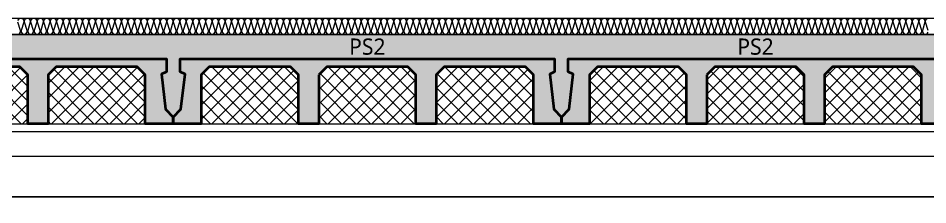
# Model space of a CAD drawing. Header units: millimetres. Extents: x 0 to 420000, y 0 to 297000.
# Drawn here: x 278656 to 284268, y 33150 to 34300 of the extents above; entities that cross this region are included whole.
import ezdxf
from ezdxf.enums import TextEntityAlignment as Align

# ---------------------------------------------------------------- set-up
doc = ezdxf.new("R2010")
doc.units = ezdxf.units.MM
doc.linetypes.add('0731_main_plan$0$form_$0$y-Landschaft$0$_$1$20120914_Verkehrsflächen_Grün$0$20120628_xref - Gammel$1$3_H-GL_F1_U3 - Default$0${ Offset Lines }', pattern=[0])
doc.linetypes.add('CEN', pattern=[62, 60, -1, 0, -1])
for name, color, linetype, lineweight in [('A-AXIS-LINE', 1, 'CEN', 15), ('A-CONC-LIN1', 2, 'Continuous', 40), ('A-CONC-LIN2', 7, 'Continuous', 25), ('A-ELEV-LIN2', 7, 'Continuous', 25), ('A-XXXX-INSL1', 15, 'Continuous', 18), ('A-XXXX-INSL2', 8, 'Continuous', 18)]:
    doc.layers.add(name, color=color, linetype=linetype, lineweight=lineweight)
doc.layers.add('A-CONC-SOLD', color=253, linetype='CEN')
doc.layers.add('A-XXXX-NPLT', color=144, linetype='Continuous', lineweight=15, plot=False)
doc.styles.add('맑은고딕', font='')
doc.styles.get('맑은고딕').set_extended_font_data('Malgun Gothic')

# ---------------------------------------------------------------- blocks, each defined once
blk = doc.blocks.new('axis(211208)')
at = {"layer": 'A-AXIS-LINE', "ltscale": 1000}
blk.add_line((4631788.1, -432118.7), (4955413.1, -432118.7), dxfattribs=at)
blk = doc.blocks.new('PS2')
at = {"layer": 'A-CONC-SOLD'}
h = blk.add_hatch(color=256, dxfattribs=at)
h.dxf.hatch_style = 1
h.paths.add_polyline_path([(1197.5, 0), (-1197.5, 0), (-1197.5, -510), (-1150.5, -460), (-1125, -245), (-1155, -230), (-1155, -150), (1155, -150), (1155, -230), (1125, -245), (1150.5, -460), (1197.5, -510)])
h = blk.add_hatch(color=256, dxfattribs=at)
h.dxf.hatch_style = 1
h.paths.add_polyline_path([(-1150.5, -460), (-1197.5, -510), (-1197.5, -550), (-1025, -550), (-1025, -510), (-1025, -250), (-975, -200), (-475, -200), (-425, -250), (-425, -510), (-425, -550), (-300, -550), (-300, -510), (-300, -250), (-250, -200), (250, -200), (300, -250), (300, -510), (300, -550), (425, -550), (425, -510), (425, -250), (475, -200), (975, -200), (1025, -250), (1025, -510), (1025, -550), (1197.5, -550), (1197.5, -510), (1150.5, -460), (1125, -245), (1155, -230), (1155, -150), (-1155, -150), (-1155, -230), (-1125, -245)])
at = {"layer": 'A-XXXX-INSL2'}
h = blk.add_hatch(dxfattribs=at)
h.set_pattern_fill('ANSI37', color=256, scale=20)
h.set_pattern_definition([(45, (-289951.5, -41968), (-44.90128, 44.90128), []), (135, (-289951.5, -41968), (-44.90128, -44.90128), [])])
h.paths.add_polyline_path([(-975, -200), (-1025, -250), (-1025, -510), (-1025, -550), (-425, -550), (-425, -510), (-425, -250), (-475, -200)])
h.paths.add_polyline_path([(-250, -200), (-300, -250), (-300, -510), (-300, -550), (300, -550), (300, -510), (300, -250), (250, -200)])
h.paths.add_polyline_path([(425, -510), (425, -550), (1025, -550), (1025, -510), (1025, -250), (975, -200), (475, -200), (425, -250)])
at = {"layer": 'A-CONC-LIN1', "color": 2, "linetype": '0731_main_plan$0$form_$0$y-Landschaft$0$_$1$20120914_Verkehrsflächen_Grün$0$20120628_xref - Gammel$1$3_H-GL_F1_U3 - Default$0${ Offset Lines }'}
blk.add_lwpolyline([(-300, -250), (-300, -510), (-300, -510), (-300, -550), (-425, -550), (-425, -510), (-425, -510), (-425, -250), (-475, -200), (-975, -200), (-1025, -250), (-1025, -510), (-1025, -510), (-1025, -550), (-1197.5, -550), (-1197.5, -510), (-1150.5, -460), (-1125, -245), (-1155, -230), (-1155, -150), (1155, -150), (1155, -230), (1125, -245), (1150.5, -460), (1197.5, -510), (1197.5, -550), (1025, -550), (1025, -510), (1025, -510), (1025, -250), (975, -200), (475, -200), (425, -250), (425, -510), (425, -510), (425, -550), (300, -550), (300, -510), (300, -510), (300, -250), (250, -200), (-250, -200)], close=True, dxfattribs=at)
at = {"layer": 'A-CONC-LIN2'}
blk.add_line((-1197.5, 0), (1197.5, 0), dxfattribs=at)
at = {"layer": 'A-XXXX-NPLT'}
for p, q in [((-1025, -550), (-425, -550)), ((-300, -550), (300, -550)), ((425, -550), (1025, -550))]:
    blk.add_line(p, q, dxfattribs=at)
at = {"layer": 'A-XXXX-NPLT', "style": '맑은고딕'}
blk.add_text('PS2', height=100, dxfattribs=at).set_placement((0, -75), align=Align.MIDDLE)
blk = doc.blocks.new('지하2층')
at = {"layer": 'A-ELEV-LIN2'}
blk.add_line((4822823.8, -392368.7), (4877723.8, -392368.7), dxfattribs=at)
at = {"layer": 'A-XXXX-INSL1'}
blk.add_lwpolyline([(4874723.8, -391968.7), (4834673.8, -391968.7), (4834673.8, -392418.7), (4833973.8, -392418.7), (4833973.8, -391968.7), (4825673.8, -391968.7)], dxfattribs=at)
at = {"layer": 'A-XXXX-INSL2'}
blk.add_line((4802023.8, -391268.7), (4878923.8, -391268.7), dxfattribs=at)
for points in [[(4848963.8, -391368.7), (4848974.8, -391364.7), (4848981.8, -391354.7), (4848981.8, -391343.7), (4848965.8, -391293.7)], [(4848965.8, -391282.7), (4848972.8, -391272.7), (4848983.8, -391268.7), (4848994.8, -391272.7), (4849001.8, -391282.7), (4849001.8, -391293.7), (4848985.8, -391343.7), (4848985.8, -391354.7), (4848992.8, -391364.7), (4849003.8, -391368.7), (4849014.8, -391364.7), (4849021.8, -391354.7), (4849021.8, -391343.7), (4849005.8, -391293.7), (4849005.8, -391282.7), (4849012.8, -391272.7), (4849023.8, -391268.7), (4849034.8, -391272.7), (4849041.8, -391282.7), (4849041.8, -391293.7), (4849025.8, -391343.7), (4849025.8, -391354.7), (4849032.8, -391364.7), (4849043.8, -391368.7), (4849054.8, -391364.7), (4849061.8, -391354.7), (4849061.8, -391343.7), (4849045.8, -391293.7), (4849045.8, -391282.7), (4849052.8, -391272.7), (4849063.8, -391268.7), (4849074.8, -391272.7), (4849081.8, -391282.7), (4849081.8, -391293.7), (4849065.8, -391343.7), (4849065.8, -391354.7), (4849072.8, -391364.7), (4849083.8, -391368.7), (4849094.8, -391364.7), (4849101.8, -391354.7), (4849101.8, -391343.7), (4849085.8, -391293.7), (4849085.8, -391282.7), (4849092.8, -391272.7), (4849103.8, -391268.7), (4849114.8, -391272.7), (4849121.8, -391282.7), (4849121.8, -391293.7), (4849105.8, -391343.7), (4849105.8, -391354.7), (4849112.8, -391364.7), (4849123.8, -391368.7), (4849134.8, -391364.7), (4849141.8, -391354.7), (4849141.8, -391343.7), (4849125.8, -391293.7), (4849125.8, -391282.7), (4849132.8, -391272.7), (4849143.8, -391268.7), (4849154.8, -391272.7), (4849161.8, -391282.7), (4849161.8, -391293.7), (4849145.8, -391343.7), (4849145.8, -391354.7), (4849152.8, -391364.7), (4849163.8, -391368.7), (4849174.8, -391364.7), (4849181.8, -391354.7), (4849181.8, -391343.7), (4849165.8, -391293.7), (4849165.8, -391282.7), (4849172.8, -391272.7), (4849183.8, -391268.7), (4849194.8, -391272.7), (4849201.8, -391282.7), (4849201.8, -391293.7), (4849185.8, -391343.7), (4849185.8, -391354.7), (4849192.8, -391364.7), (4849203.8, -391368.7), (4849214.8, -391364.7), (4849221.8, -391354.7), (4849221.8, -391343.7), (4849205.8, -391293.7), (4849205.8, -391282.7), (4849212.8, -391272.7), (4849223.8, -391268.7), (4849234.8, -391272.7), (4849241.8, -391282.7), (4849241.8, -391293.7), (4849225.8, -391343.7), (4849225.8, -391354.7), (4849232.8, -391364.7), (4849243.8, -391368.7), (4849254.8, -391364.7), (4849261.8, -391354.7), (4849261.8, -391343.7), (4849245.8, -391293.7), (4849245.8, -391282.7), (4849252.8, -391272.7), (4849263.8, -391268.7), (4849274.8, -391272.7), (4849281.8, -391282.7), (4849281.8, -391293.7), (4849265.8, -391343.7), (4849265.8, -391354.7), (4849272.8, -391364.7), (4849283.8, -391368.7), (4849294.8, -391364.7), (4849301.8, -391354.7), (4849301.8, -391343.7), (4849285.8, -391293.7), (4849285.8, -391282.7), (4849292.8, -391272.7), (4849303.8, -391268.7), (4849314.8, -391272.7), (4849321.8, -391282.7), (4849321.8, -391293.7), (4849305.8, -391343.7), (4849305.8, -391354.7), (4849312.8, -391364.7), (4849323.8, -391368.7), (4849334.8, -391364.7), (4849341.8, -391354.7), (4849341.8, -391343.7), (4849325.8, -391293.7), (4849325.8, -391282.7), (4849332.8, -391272.7), (4849343.8, -391268.7), (4849354.8, -391272.7), (4849361.8, -391282.7), (4849361.8, -391293.7), (4849345.8, -391343.7), (4849345.8, -391354.7), (4849352.8, -391364.7), (4849363.8, -391368.7), (4849374.8, -391364.7), (4849381.8, -391354.7), (4849381.8, -391343.7), (4849365.8, -391293.7), (4849365.8, -391282.7), (4849372.8, -391272.7), (4849383.8, -391268.7), (4849394.8, -391272.7), (4849401.8, -391282.7), (4849401.8, -391293.7), (4849385.8, -391343.7), (4849385.8, -391354.7), (4849392.8, -391364.7), (4849403.8, -391368.7), (4849414.8, -391364.7), (4849421.8, -391354.7), (4849421.8, -391343.7), (4849405.8, -391293.7), (4849405.8, -391282.7), (4849412.8, -391272.7), (4849423.8, -391268.7), (4849434.8, -391272.7), (4849441.8, -391282.7), (4849441.8, -391293.7), (4849425.8, -391343.7), (4849425.8, -391354.7), (4849432.8, -391364.7), (4849443.8, -391368.7), (4849454.8, -391364.7), (4849461.8, -391354.7), (4849461.8, -391343.7), (4849445.8, -391293.7), (4849445.8, -391282.7), (4849452.8, -391272.7), (4849463.8, -391268.7), (4849474.8, -391272.7), (4849481.8, -391282.7), (4849481.8, -391293.7), (4849465.8, -391343.7), (4849465.8, -391354.7), (4849472.8, -391364.7), (4849483.8, -391368.7), (4849494.8, -391364.7), (4849501.8, -391354.7), (4849501.8, -391343.7), (4849485.8, -391293.7), (4849485.8, -391282.7), (4849492.8, -391272.7), (4849503.8, -391268.7), (4849514.8, -391272.7), (4849521.8, -391282.7), (4849521.8, -391293.7), (4849505.8, -391343.7), (4849505.8, -391354.7), (4849512.8, -391364.7), (4849523.8, -391368.7), (4849534.8, -391364.7), (4849541.8, -391354.7), (4849541.8, -391343.7), (4849525.8, -391293.7), (4849525.8, -391282.7), (4849532.8, -391272.7), (4849543.8, -391268.7), (4849554.8, -391272.7), (4849561.8, -391282.7), (4849561.8, -391293.7), (4849545.8, -391343.7), (4849545.8, -391354.7), (4849552.8, -391364.7), (4849563.8, -391368.7), (4849574.8, -391364.7), (4849581.8, -391354.7), (4849581.8, -391343.7), (4849565.8, -391293.7), (4849565.8, -391282.7), (4849572.8, -391272.7), (4849583.8, -391268.7), (4849594.8, -391272.7), (4849601.8, -391282.7), (4849601.8, -391293.7), (4849585.8, -391343.7), (4849585.8, -391354.7), (4849592.8, -391364.7), (4849603.8, -391368.7), (4849614.8, -391364.7), (4849621.8, -391354.7), (4849621.8, -391343.7), (4849605.8, -391293.7), (4849605.8, -391282.7), (4849612.8, -391272.7), (4849623.8, -391268.7), (4849634.8, -391272.7), (4849641.8, -391282.7), (4849641.8, -391293.7), (4849625.8, -391343.7), (4849625.8, -391354.7), (4849632.8, -391364.7), (4849643.8, -391368.7), (4849654.8, -391364.7), (4849661.8, -391354.7), (4849661.8, -391343.7), (4849645.8, -391293.7), (4849645.8, -391282.7), (4849652.8, -391272.7), (4849663.8, -391268.7), (4849674.8, -391272.7), (4849681.8, -391282.7), (4849681.8, -391293.7), (4849665.8, -391343.7), (4849665.8, -391354.7), (4849672.8, -391364.7), (4849683.8, -391368.7), (4849694.8, -391364.7), (4849701.8, -391354.7), (4849701.8, -391343.7), (4849685.8, -391293.7), (4849685.8, -391282.7), (4849692.8, -391272.7), (4849703.8, -391268.7), (4849714.8, -391272.7), (4849721.8, -391282.7), (4849721.8, -391293.7), (4849705.8, -391343.7), (4849705.8, -391354.7), (4849712.8, -391364.7), (4849723.8, -391368.7), (4849734.8, -391364.7), (4849741.8, -391354.7), (4849741.8, -391343.7), (4849725.8, -391293.7), (4849725.8, -391282.7), (4849732.8, -391272.7), (4849743.8, -391268.7), (4849754.8, -391272.7), (4849761.8, -391282.7), (4849761.8, -391293.7), (4849745.8, -391343.7), (4849745.8, -391354.7), (4849752.8, -391364.7), (4849763.8, -391368.7), (4849774.8, -391364.7), (4849781.8, -391354.7), (4849781.8, -391343.7), (4849765.8, -391293.7), (4849765.8, -391282.7), (4849772.8, -391272.7), (4849783.8, -391268.7), (4849794.8, -391272.7), (4849801.8, -391282.7), (4849801.8, -391293.7), (4849785.8, -391343.7), (4849785.8, -391354.7), (4849792.8, -391364.7), (4849803.8, -391368.7), (4849814.8, -391364.7), (4849821.8, -391354.7), (4849821.8, -391343.7), (4849805.8, -391293.7), (4849805.8, -391282.7), (4849812.8, -391272.7), (4849823.8, -391268.7), (4849834.8, -391272.7), (4849841.8, -391282.7), (4849841.8, -391293.7), (4849825.8, -391343.7), (4849825.8, -391354.7), (4849832.8, -391364.7), (4849843.8, -391368.7), (4849854.8, -391364.7), (4849861.8, -391354.7), (4849861.8, -391343.7), (4849845.8, -391293.7), (4849845.8, -391282.7), (4849852.8, -391272.7), (4849863.8, -391268.7), (4849874.8, -391272.7), (4849881.8, -391282.7), (4849881.8, -391293.7), (4849865.8, -391343.7), (4849865.8, -391354.7), (4849872.8, -391364.7), (4849883.8, -391368.7), (4849894.8, -391364.7), (4849901.8, -391354.7), (4849901.8, -391343.7), (4849885.8, -391293.7), (4849885.8, -391282.7), (4849892.8, -391272.7), (4849903.8, -391268.7), (4849914.8, -391272.7), (4849921.8, -391282.7), (4849921.8, -391293.7), (4849905.8, -391343.7), (4849905.8, -391354.7), (4849912.8, -391364.7), (4849923.8, -391368.7), (4849934.8, -391364.7), (4849941.8, -391354.7), (4849941.8, -391343.7), (4849925.8, -391293.7), (4849925.8, -391282.7), (4849932.8, -391272.7), (4849943.8, -391268.7), (4849954.8, -391272.7), (4849961.8, -391282.7), (4849961.8, -391293.7), (4849945.8, -391343.7), (4849945.8, -391354.7), (4849952.8, -391364.7), (4849963.8, -391368.7), (4849974.8, -391364.7), (4849981.8, -391354.7), (4849981.8, -391343.7), (4849965.8, -391293.7), (4849965.8, -391282.7), (4849972.8, -391272.7), (4849983.8, -391268.7), (4849994.8, -391272.7), (4850001.8, -391282.7), (4850001.8, -391293.7), (4849985.8, -391343.7), (4849985.8, -391354.7), (4849992.8, -391364.7), (4850003.8, -391368.7), (4850014.8, -391364.7), (4850021.8, -391354.7), (4850021.8, -391343.7), (4850005.8, -391293.7), (4850005.8, -391282.7), (4850012.8, -391272.7), (4850023.8, -391268.7), (4850034.8, -391272.7), (4850041.8, -391282.7), (4850041.8, -391293.7), (4850025.8, -391343.7), (4850025.8, -391354.7), (4850032.8, -391364.7), (4850043.8, -391368.7), (4850054.8, -391364.7), (4850061.8, -391354.7), (4850061.8, -391343.7), (4850045.8, -391293.7), (4850045.8, -391282.7), (4850052.8, -391272.7), (4850063.8, -391268.7), (4850074.8, -391272.7), (4850081.8, -391282.7), (4850081.8, -391293.7), (4850065.8, -391343.7), (4850065.8, -391354.7), (4850072.8, -391364.7), (4850083.8, -391368.7), (4850094.8, -391364.7), (4850101.8, -391354.7), (4850101.8, -391343.7), (4850085.8, -391293.7), (4850085.8, -391282.7), (4850092.8, -391272.7), (4850103.8, -391268.7), (4850114.8, -391272.7), (4850121.8, -391282.7), (4850121.8, -391293.7), (4850105.8, -391343.7), (4850105.8, -391354.7), (4850112.8, -391364.7), (4850123.8, -391368.7), (4850134.8, -391364.7), (4850141.8, -391354.7), (4850141.8, -391343.7), (4850125.8, -391293.7), (4850125.8, -391282.7), (4850132.8, -391272.7), (4850143.8, -391268.7), (4850154.8, -391272.7), (4850161.8, -391282.7), (4850161.8, -391293.7), (4850145.8, -391343.7), (4850145.8, -391354.7), (4850152.8, -391364.7), (4850163.8, -391368.7), (4850174.8, -391364.7), (4850181.8, -391354.7), (4850181.8, -391343.7), (4850165.8, -391293.7), (4850165.8, -391282.7), (4850172.8, -391272.7), (4850183.8, -391268.7), (4850194.8, -391272.7), (4850201.8, -391282.7), (4850201.8, -391293.7), (4850185.8, -391343.7), (4850185.8, -391354.7), (4850192.8, -391364.7), (4850203.8, -391368.7), (4850214.8, -391364.7), (4850221.8, -391354.7), (4850221.8, -391343.7), (4850205.8, -391293.7), (4850205.8, -391282.7), (4850212.8, -391272.7), (4850223.8, -391268.7), (4850234.8, -391272.7), (4850241.8, -391282.7), (4850241.8, -391293.7), (4850225.8, -391343.7), (4850225.8, -391354.7), (4850232.8, -391364.7), (4850243.8, -391368.7), (4850254.8, -391364.7), (4850261.8, -391354.7), (4850261.8, -391343.7), (4850245.8, -391293.7), (4850245.8, -391282.7), (4850252.8, -391272.7), (4850263.8, -391268.7), (4850274.8, -391272.7), (4850281.8, -391282.7), (4850281.8, -391293.7), (4850265.8, -391343.7), (4850265.8, -391354.7), (4850272.8, -391364.7), (4850283.8, -391368.7), (4850294.8, -391364.7), (4850301.8, -391354.7), (4850301.8, -391343.7), (4850285.8, -391293.7), (4850285.8, -391282.7), (4850292.8, -391272.7), (4850303.8, -391268.7), (4850314.8, -391272.7), (4850321.8, -391282.7), (4850321.8, -391293.7), (4850305.8, -391343.7), (4850305.8, -391354.7), (4850312.8, -391364.7), (4850323.8, -391368.7), (4850334.8, -391364.7), (4850341.8, -391354.7), (4850341.8, -391343.7), (4850325.8, -391293.7), (4850325.8, -391282.7), (4850332.8, -391272.7), (4850343.8, -391268.7), (4850354.8, -391272.7), (4850361.8, -391282.7), (4850361.8, -391293.7), (4850345.8, -391343.7), (4850345.8, -391354.7), (4850352.8, -391364.7), (4850363.8, -391368.7), (4850374.8, -391364.7), (4850381.8, -391354.7), (4850381.8, -391343.7), (4850365.8, -391293.7), (4850365.8, -391282.7), (4850372.8, -391272.7), (4850383.8, -391268.7), (4850394.8, -391272.7), (4850401.8, -391282.7), (4850401.8, -391293.7), (4850385.8, -391343.7), (4850385.8, -391354.7), (4850392.8, -391364.7), (4850403.8, -391368.7), (4850414.8, -391364.7), (4850421.8, -391354.7), (4850421.8, -391343.7), (4850405.8, -391293.7), (4850405.8, -391282.7), (4850412.8, -391272.7), (4850423.8, -391268.7), (4850434.8, -391272.7), (4850441.8, -391282.7), (4850441.8, -391293.7), (4850425.8, -391343.7), (4850425.8, -391354.7), (4850432.8, -391364.7), (4850443.8, -391368.7), (4850454.8, -391364.7), (4850461.8, -391354.7), (4850461.8, -391343.7), (4850445.8, -391293.7), (4850445.8, -391282.7), (4850452.8, -391272.7), (4850463.8, -391268.7), (4850474.8, -391272.7), (4850481.8, -391282.7), (4850481.8, -391293.7), (4850465.8, -391343.7), (4850465.8, -391354.7), (4850472.8, -391364.7), (4850483.8, -391368.7), (4850494.8, -391364.7), (4850501.8, -391354.7), (4850501.8, -391343.7), (4850485.8, -391293.7), (4850485.8, -391282.7), (4850492.8, -391272.7), (4850503.8, -391268.7), (4850514.8, -391272.7), (4850521.8, -391282.7), (4850521.8, -391293.7), (4850505.8, -391343.7), (4850505.8, -391354.7), (4850512.8, -391364.7), (4850523.8, -391368.7), (4850534.8, -391364.7), (4850541.8, -391354.7), (4850541.8, -391343.7), (4850525.8, -391293.7), (4850525.8, -391282.7), (4850532.8, -391272.7), (4850543.8, -391268.7), (4850554.8, -391272.7), (4850561.8, -391282.7), (4850561.8, -391293.7), (4850545.8, -391343.7), (4850545.8, -391354.7), (4850552.8, -391364.7), (4850563.8, -391368.7), (4850574.8, -391364.7), (4850581.8, -391354.7), (4850581.8, -391343.7), (4850565.8, -391293.7), (4850565.8, -391282.7), (4850572.8, -391272.7), (4850583.8, -391268.7), (4850594.8, -391272.7), (4850601.8, -391282.7), (4850601.8, -391293.7), (4850585.8, -391343.7), (4850585.8, -391354.7), (4850592.8, -391364.7), (4850603.8, -391368.7), (4850614.8, -391364.7), (4850621.8, -391354.7), (4850621.8, -391343.7), (4850605.8, -391293.7), (4850605.8, -391282.7), (4850612.8, -391272.7), (4850623.8, -391268.7), (4850634.8, -391272.7), (4850641.8, -391282.7), (4850641.8, -391293.7), (4850625.8, -391343.7), (4850625.8, -391354.7), (4850632.8, -391364.7), (4850643.8, -391368.7), (4850654.8, -391364.7), (4850661.8, -391354.7), (4850661.8, -391343.7), (4850645.8, -391293.7), (4850645.8, -391282.7), (4850652.8, -391272.7), (4850663.8, -391268.7), (4850674.8, -391272.7), (4850681.8, -391282.7), (4850681.8, -391293.7), (4850665.8, -391343.7), (4850665.8, -391354.7), (4850672.8, -391364.7), (4850683.8, -391368.7), (4850694.8, -391364.7), (4850701.8, -391354.7), (4850701.8, -391343.7), (4850685.8, -391293.7), (4850685.8, -391282.7), (4850692.8, -391272.7), (4850703.8, -391268.7), (4850714.8, -391272.7), (4850721.8, -391282.7), (4850721.8, -391293.7), (4850705.8, -391343.7), (4850705.8, -391354.7), (4850712.8, -391364.7), (4850723.8, -391368.7), (4850734.8, -391364.7), (4850741.8, -391354.7), (4850741.8, -391343.7), (4850725.8, -391293.7), (4850725.8, -391282.7), (4850732.8, -391272.7), (4850743.8, -391268.7), (4850754.8, -391272.7), (4850761.8, -391282.7), (4850761.8, -391293.7), (4850745.8, -391343.7), (4850745.8, -391354.7), (4850752.8, -391364.7), (4850763.8, -391368.7), (4850774.8, -391364.7), (4850781.8, -391354.7), (4850781.8, -391343.7), (4850765.8, -391293.7), (4850765.8, -391282.7), (4850772.8, -391272.7), (4850783.8, -391268.7), (4850794.8, -391272.7), (4850801.8, -391282.7), (4850801.8, -391293.7), (4850785.8, -391343.7), (4850785.8, -391354.7), (4850792.8, -391364.7), (4850803.8, -391368.7), (4850814.8, -391364.7), (4850821.8, -391354.7), (4850821.8, -391343.7), (4850805.8, -391293.7), (4850805.8, -391282.7), (4850812.8, -391272.7), (4850823.8, -391268.7), (4850834.8, -391272.7), (4850841.8, -391282.7), (4850841.8, -391293.7), (4850825.8, -391343.7), (4850825.8, -391354.7), (4850832.8, -391364.7), (4850843.8, -391368.7), (4850854.8, -391364.7), (4850861.8, -391354.7), (4850861.8, -391343.7), (4850845.8, -391293.7), (4850845.8, -391282.7), (4850852.8, -391272.7), (4850863.8, -391268.7), (4850874.8, -391272.7), (4850881.8, -391282.7), (4850881.8, -391293.7), (4850865.8, -391343.7), (4850865.8, -391354.7), (4850872.8, -391364.7), (4850883.8, -391368.7), (4850894.8, -391364.7), (4850901.8, -391354.7), (4850901.8, -391343.7), (4850885.8, -391293.7), (4850885.8, -391282.7), (4850892.8, -391272.7), (4850903.8, -391268.7), (4850914.8, -391272.7), (4850921.8, -391282.7), (4850921.8, -391293.7), (4850905.8, -391343.7), (4850905.8, -391354.7), (4850912.8, -391364.7), (4850923.8, -391368.7), (4850934.8, -391364.7), (4850941.8, -391354.7), (4850941.8, -391343.7), (4850925.8, -391293.7), (4850925.8, -391282.7), (4850932.8, -391272.7), (4850943.8, -391268.7), (4850954.8, -391272.7), (4850961.8, -391282.7), (4850961.8, -391293.7), (4850945.8, -391343.7), (4850945.8, -391354.7), (4850952.8, -391364.7), (4850963.8, -391368.7), (4850974.8, -391364.7), (4850981.8, -391354.7), (4850981.8, -391343.7), (4850965.8, -391293.7), (4850965.8, -391282.7), (4850972.8, -391272.7), (4850983.8, -391268.7), (4850994.8, -391272.7), (4851001.8, -391282.7), (4851001.8, -391293.7), (4850985.8, -391343.7), (4850985.8, -391354.7), (4850992.8, -391364.7), (4851003.8, -391368.7), (4851014.8, -391364.7), (4851021.8, -391354.7), (4851021.8, -391343.7), (4851005.8, -391293.7), (4851005.8, -391282.7), (4851012.8, -391272.7), (4851023.8, -391268.7), (4851034.8, -391272.7), (4851041.8, -391282.7), (4851041.8, -391293.7), (4851025.8, -391343.7), (4851025.8, -391354.7), (4851032.8, -391364.7), (4851043.8, -391368.7), (4851054.8, -391364.7), (4851061.8, -391354.7), (4851061.8, -391343.7), (4851045.8, -391293.7), (4851045.8, -391282.7), (4851052.8, -391272.7), (4851063.8, -391268.7), (4851074.8, -391272.7), (4851081.8, -391282.7), (4851081.8, -391293.7), (4851065.8, -391343.7), (4851065.8, -391354.7), (4851072.8, -391364.7), (4851083.8, -391368.7), (4851094.8, -391364.7), (4851101.8, -391354.7), (4851101.8, -391343.7), (4851085.8, -391293.7), (4851085.8, -391282.7), (4851092.8, -391272.7), (4851103.8, -391268.7), (4851114.8, -391272.7), (4851121.8, -391282.7), (4851121.8, -391293.7), (4851105.8, -391343.7), (4851105.8, -391354.7), (4851112.8, -391364.7), (4851123.8, -391368.7), (4851134.8, -391364.7), (4851141.8, -391354.7), (4851141.8, -391343.7), (4851125.8, -391293.7), (4851125.8, -391282.7), (4851132.8, -391272.7), (4851143.8, -391268.7), (4851154.8, -391272.7), (4851161.8, -391282.7), (4851161.8, -391293.7), (4851145.8, -391343.7), (4851145.8, -391354.7), (4851152.8, -391364.7), (4851163.8, -391368.7), (4851174.8, -391364.7), (4851181.8, -391354.7), (4851181.8, -391343.7), (4851165.8, -391293.7), (4851165.8, -391282.7), (4851172.8, -391272.7), (4851183.8, -391268.7), (4851194.8, -391272.7), (4851201.8, -391282.7), (4851201.8, -391293.7), (4851185.8, -391343.7), (4851185.8, -391354.7), (4851192.8, -391364.7), (4851203.8, -391368.7), (4851214.8, -391364.7), (4851221.8, -391354.7), (4851221.8, -391343.7), (4851205.8, -391293.7), (4851205.8, -391282.7), (4851212.8, -391272.7), (4851223.8, -391268.7), (4851234.8, -391272.7), (4851241.8, -391282.7), (4851241.8, -391293.7), (4851225.8, -391343.7), (4851225.8, -391354.7), (4851232.8, -391364.7), (4851243.8, -391368.7), (4851254.8, -391364.7), (4851261.8, -391354.7), (4851261.8, -391343.7), (4851245.8, -391293.7), (4851245.8, -391282.7), (4851252.8, -391272.7), (4851263.8, -391268.7), (4851274.8, -391272.7), (4851281.8, -391282.7), (4851281.8, -391293.7), (4851265.8, -391343.7), (4851265.8, -391354.7), (4851272.8, -391364.7), (4851283.8, -391368.7), (4851294.8, -391364.7), (4851301.8, -391354.7), (4851301.8, -391343.7), (4851285.8, -391293.7), (4851285.8, -391282.7), (4851292.8, -391272.7), (4851303.8, -391268.7), (4851314.8, -391272.7), (4851321.8, -391282.7), (4851321.8, -391293.7), (4851305.8, -391343.7), (4851305.8, -391354.7), (4851312.8, -391364.7), (4851323.8, -391368.7), (4851334.8, -391364.7), (4851341.8, -391354.7), (4851341.8, -391343.7), (4851325.8, -391293.7), (4851325.8, -391282.7), (4851332.8, -391272.7), (4851343.8, -391268.7), (4851354.8, -391272.7), (4851361.8, -391282.7), (4851361.8, -391293.7), (4851345.8, -391343.7), (4851345.8, -391354.7), (4851352.8, -391364.7), (4851363.8, -391368.7), (4851374.8, -391364.7), (4851381.8, -391354.7), (4851381.8, -391343.7), (4851365.8, -391293.7), (4851365.8, -391282.7), (4851372.8, -391272.7), (4851383.8, -391268.7), (4851394.8, -391272.7), (4851401.8, -391282.7), (4851401.8, -391293.7), (4851385.8, -391343.7), (4851385.8, -391354.7), (4851392.8, -391364.7), (4851403.8, -391368.7), (4851414.8, -391364.7), (4851421.8, -391354.7), (4851421.8, -391343.7), (4851405.8, -391293.7), (4851405.8, -391282.7), (4851412.8, -391272.7), (4851423.8, -391268.7), (4851434.8, -391272.7), (4851441.8, -391282.7), (4851441.8, -391293.7), (4851425.8, -391343.7), (4851425.8, -391354.7), (4851432.8, -391364.7), (4851443.8, -391368.7), (4851454.8, -391364.7), (4851461.8, -391354.7), (4851461.8, -391343.7), (4851445.8, -391293.7), (4851445.8, -391282.7), (4851452.8, -391272.7), (4851463.8, -391268.7), (4851474.8, -391272.7), (4851481.8, -391282.7), (4851481.8, -391293.7), (4851465.8, -391343.7), (4851465.8, -391354.7), (4851472.8, -391364.7), (4851483.8, -391368.7), (4851494.8, -391364.7), (4851501.8, -391354.7), (4851501.8, -391343.7), (4851485.8, -391293.7), (4851485.8, -391282.7), (4851492.8, -391272.7), (4851503.8, -391268.7), (4851514.8, -391272.7), (4851521.8, -391282.7), (4851521.8, -391293.7), (4851505.8, -391343.7), (4851505.8, -391354.7), (4851512.8, -391364.7), (4851523.8, -391368.7), (4851534.8, -391364.7), (4851541.8, -391354.7), (4851541.8, -391343.7), (4851525.8, -391293.7), (4851525.8, -391282.7), (4851532.8, -391272.7), (4851543.8, -391268.7), (4851554.8, -391272.7), (4851561.8, -391282.7), (4851561.8, -391293.7), (4851545.8, -391343.7), (4851545.8, -391354.7), (4851552.8, -391364.7), (4851563.8, -391368.7), (4851574.8, -391364.7), (4851581.8, -391354.7), (4851581.8, -391343.7), (4851565.8, -391293.7), (4851565.8, -391282.7), (4851572.8, -391272.7), (4851583.8, -391268.7), (4851594.8, -391272.7), (4851601.8, -391282.7), (4851601.8, -391293.7), (4851585.8, -391343.7), (4851585.8, -391354.7), (4851592.8, -391364.7), (4851603.8, -391368.7), (4851614.8, -391364.7), (4851621.8, -391354.7), (4851621.8, -391343.7), (4851605.8, -391293.7), (4851605.8, -391282.7), (4851612.8, -391272.7), (4851623.8, -391268.7), (4851634.8, -391272.7), (4851641.8, -391282.7), (4851641.8, -391293.7), (4851625.8, -391343.7), (4851625.8, -391354.7), (4851632.8, -391364.7), (4851643.8, -391368.7), (4851654.8, -391364.7), (4851661.8, -391354.7), (4851661.8, -391343.7), (4851645.8, -391293.7), (4851645.8, -391282.7), (4851652.8, -391272.7), (4851663.8, -391268.7), (4851674.8, -391272.7), (4851681.8, -391282.7), (4851681.8, -391293.7), (4851665.8, -391343.7), (4851665.8, -391354.7), (4851672.8, -391364.7), (4851683.8, -391368.7), (4851694.8, -391364.7), (4851701.8, -391354.7), (4851701.8, -391343.7), (4851685.8, -391293.7), (4851685.8, -391282.7), (4851692.8, -391272.7), (4851703.8, -391268.7), (4851714.8, -391272.7), (4851721.8, -391282.7), (4851721.8, -391293.7), (4851705.8, -391343.7), (4851705.8, -391354.7), (4851712.8, -391364.7), (4851723.8, -391368.7), (4851734.8, -391364.7), (4851741.8, -391354.7), (4851741.8, -391343.7), (4851725.8, -391293.7), (4851725.8, -391282.7), (4851732.8, -391272.7), (4851743.8, -391268.7), (4851754.8, -391272.7), (4851761.8, -391282.7), (4851761.8, -391293.7), (4851745.8, -391343.7), (4851745.8, -391354.7), (4851752.8, -391364.7), (4851763.8, -391368.7), (4851774.8, -391364.7), (4851781.8, -391354.7), (4851781.8, -391343.7), (4851765.8, -391293.7), (4851765.8, -391282.7), (4851772.8, -391272.7), (4851783.8, -391268.7), (4851794.8, -391272.7), (4851801.8, -391282.7), (4851801.8, -391293.7), (4851785.8, -391343.7), (4851785.8, -391354.7), (4851792.8, -391364.7), (4851803.8, -391368.7), (4851814.8, -391364.7), (4851821.8, -391354.7), (4851821.8, -391343.7), (4851805.8, -391293.7), (4851805.8, -391282.7), (4851812.8, -391272.7), (4851823.8, -391268.7), (4851834.8, -391272.7), (4851841.8, -391282.7), (4851841.8, -391293.7), (4851825.8, -391343.7), (4851825.8, -391354.7), (4851832.8, -391364.7), (4851843.8, -391368.7), (4851854.8, -391364.7), (4851861.8, -391354.7), (4851861.8, -391343.7), (4851845.8, -391293.7), (4851845.8, -391282.7), (4851852.8, -391272.7), (4851863.8, -391268.7), (4851874.8, -391272.7), (4851881.8, -391282.7), (4851881.8, -391293.7), (4851865.8, -391343.7), (4851865.8, -391354.7), (4851872.8, -391364.7), (4851883.8, -391368.7), (4851894.8, -391364.7), (4851901.8, -391354.7), (4851901.8, -391343.7), (4851885.8, -391293.7), (4851885.8, -391282.7), (4851892.8, -391272.7), (4851903.8, -391268.7), (4851914.8, -391272.7), (4851921.8, -391282.7), (4851921.8, -391293.7), (4851905.8, -391343.7), (4851905.8, -391354.7), (4851912.8, -391364.7), (4851923.8, -391368.7), (4851934.8, -391364.7), (4851941.8, -391354.7), (4851941.8, -391343.7), (4851925.8, -391293.7), (4851925.8, -391282.7), (4851932.8, -391272.7), (4851943.8, -391268.7), (4851954.8, -391272.7), (4851961.8, -391282.7), (4851961.8, -391293.7), (4851945.8, -391343.7), (4851945.8, -391354.7), (4851952.8, -391364.7), (4851963.8, -391368.7), (4851974.8, -391364.7), (4851981.8, -391354.7), (4851981.8, -391343.7), (4851965.8, -391293.7), (4851965.8, -391282.7), (4851972.8, -391272.7), (4851983.8, -391268.7), (4851994.8, -391272.7), (4852001.8, -391282.7), (4852001.8, -391293.7), (4851985.8, -391343.7), (4851985.8, -391354.7), (4851992.8, -391364.7), (4852003.8, -391368.7), (4852014.8, -391364.7), (4852021.8, -391354.7), (4852021.8, -391343.7), (4852005.8, -391293.7), (4852005.8, -391282.7), (4852012.8, -391272.7), (4852023.8, -391268.7), (4852034.8, -391272.7), (4852041.8, -391282.7), (4852041.8, -391293.7), (4852025.8, -391343.7), (4852025.8, -391354.7), (4852032.8, -391364.7), (4852043.8, -391368.7), (4852054.8, -391364.7), (4852061.8, -391354.7), (4852061.8, -391343.7), (4852045.8, -391293.7), (4852045.8, -391282.7), (4852052.8, -391272.7), (4852063.8, -391268.7), (4852074.8, -391272.7), (4852081.8, -391282.7), (4852081.8, -391293.7), (4852065.8, -391343.7), (4852065.8, -391354.7), (4852072.8, -391364.7), (4852083.8, -391368.7), (4852094.8, -391364.7), (4852101.8, -391354.7), (4852101.8, -391343.7), (4852085.8, -391293.7), (4852085.8, -391282.7), (4852092.8, -391272.7), (4852103.8, -391268.7), (4852114.8, -391272.7), (4852121.8, -391282.7), (4852121.8, -391293.7), (4852105.8, -391343.7), (4852105.8, -391354.7), (4852112.8, -391364.7), (4852123.8, -391368.7), (4852134.8, -391364.7), (4852141.8, -391354.7), (4852141.8, -391343.7), (4852125.8, -391293.7), (4852125.8, -391282.7), (4852132.8, -391272.7), (4852143.8, -391268.7), (4852154.8, -391272.7), (4852161.8, -391282.7), (4852161.8, -391293.7), (4852145.8, -391343.7), (4852145.8, -391354.7), (4852152.8, -391364.7), (4852163.8, -391368.7), (4852174.8, -391364.7), (4852181.8, -391354.7), (4852181.8, -391343.7), (4852165.8, -391293.7), (4852165.8, -391282.7), (4852172.8, -391272.7), (4852183.8, -391268.7), (4852194.8, -391272.7), (4852201.8, -391282.7), (4852201.8, -391293.7), (4852185.8, -391343.7), (4852185.8, -391354.7), (4852192.8, -391364.7), (4852203.8, -391368.7), (4852214.8, -391364.7), (4852221.8, -391354.7), (4852221.8, -391343.7), (4852205.8, -391293.7), (4852205.8, -391282.7), (4852212.8, -391272.7), (4852223.8, -391268.7), (4852234.8, -391272.7), (4852241.8, -391282.7), (4852241.8, -391293.7), (4852225.8, -391343.7), (4852225.8, -391354.7), (4852232.8, -391364.7), (4852243.8, -391368.7), (4852254.8, -391364.7), (4852261.8, -391354.7), (4852261.8, -391343.7), (4852245.8, -391293.7), (4852245.8, -391282.7), (4852252.8, -391272.7), (4852263.8, -391268.7), (4852274.8, -391272.7), (4852281.8, -391282.7), (4852281.8, -391293.7), (4852265.8, -391343.7), (4852265.8, -391354.7), (4852272.8, -391364.7), (4852283.8, -391368.7), (4852294.8, -391364.7), (4852301.8, -391354.7), (4852301.8, -391343.7), (4852285.8, -391293.7), (4852285.8, -391282.7), (4852292.8, -391272.7), (4852303.8, -391268.7), (4852314.8, -391272.7), (4852321.8, -391282.7), (4852321.8, -391293.7), (4852305.8, -391343.7), (4852305.8, -391354.7), (4852312.8, -391364.7), (4852323.8, -391368.7), (4852334.8, -391364.7), (4852341.8, -391354.7), (4852341.8, -391343.7), (4852325.8, -391293.7), (4852325.8, -391282.7), (4852332.8, -391272.7), (4852343.8, -391268.7), (4852354.8, -391272.7), (4852361.8, -391282.7), (4852361.8, -391293.7), (4852345.8, -391343.7), (4852345.8, -391354.7), (4852352.8, -391364.7), (4852363.8, -391368.7), (4852374.8, -391364.7), (4852381.8, -391354.7), (4852381.8, -391343.7), (4852365.8, -391293.7), (4852365.8, -391282.7), (4852372.8, -391272.7), (4852383.8, -391268.7), (4852394.8, -391272.7), (4852401.8, -391282.7), (4852401.8, -391293.7), (4852385.8, -391343.7), (4852385.8, -391354.7), (4852392.8, -391364.7), (4852403.8, -391368.7), (4852414.8, -391364.7), (4852421.8, -391354.7), (4852421.8, -391343.7), (4852405.8, -391293.7), (4852405.8, -391282.7), (4852412.8, -391272.7), (4852423.8, -391268.7), (4852434.8, -391272.7), (4852441.8, -391282.7), (4852441.8, -391293.7), (4852425.8, -391343.7), (4852425.8, -391354.7), (4852432.8, -391364.7), (4852443.8, -391368.7), (4852454.8, -391364.7), (4852461.8, -391354.7), (4852461.8, -391343.7), (4852445.8, -391293.7), (4852445.8, -391282.7), (4852452.8, -391272.7), (4852463.8, -391268.7), (4852474.8, -391272.7), (4852481.8, -391282.7), (4852481.8, -391293.7), (4852465.8, -391343.7), (4852465.8, -391354.7), (4852472.8, -391364.7), (4852483.8, -391368.7), (4852494.8, -391364.7), (4852501.8, -391354.7), (4852501.8, -391343.7), (4852485.8, -391293.7), (4852485.8, -391282.7), (4852492.8, -391272.7), (4852503.8, -391268.7), (4852514.8, -391272.7), (4852521.8, -391282.7), (4852521.8, -391293.7), (4852505.8, -391343.7), (4852505.8, -391354.7), (4852512.8, -391364.7), (4852523.8, -391368.7), (4852534.8, -391364.7), (4852541.8, -391354.7), (4852541.8, -391343.7), (4852525.8, -391293.7), (4852525.8, -391282.7), (4852532.8, -391272.7), (4852543.8, -391268.7), (4852554.8, -391272.7), (4852561.8, -391282.7), (4852561.8, -391293.7), (4852545.8, -391343.7), (4852545.8, -391354.7), (4852552.8, -391364.7), (4852563.8, -391368.7), (4852574.8, -391364.7), (4852581.8, -391354.7), (4852581.8, -391343.7), (4852565.8, -391293.7), (4852565.8, -391282.7), (4852572.8, -391272.7), (4852583.8, -391268.7), (4852594.8, -391272.7), (4852601.8, -391282.7), (4852601.8, -391293.7), (4852585.8, -391343.7), (4852585.8, -391354.7), (4852592.8, -391364.7), (4852603.8, -391368.7), (4852614.8, -391364.7), (4852621.8, -391354.7), (4852621.8, -391343.7), (4852605.8, -391293.7), (4852605.8, -391282.7), (4852612.8, -391272.7), (4852623.8, -391268.7), (4852634.8, -391272.7), (4852641.8, -391282.7), (4852641.8, -391293.7), (4852625.8, -391343.7), (4852625.8, -391354.7), (4852632.8, -391364.7), (4852643.8, -391368.7), (4852654.8, -391364.7), (4852661.8, -391354.7), (4852661.8, -391343.7), (4852645.8, -391293.7), (4852645.8, -391282.7), (4852652.8, -391272.7), (4852663.8, -391268.7), (4852674.8, -391272.7), (4852681.8, -391282.7), (4852681.8, -391293.7), (4852665.8, -391343.7), (4852665.8, -391354.7), (4852672.8, -391364.7), (4852683.8, -391368.7), (4852694.8, -391364.7), (4852701.8, -391354.7), (4852701.8, -391343.7), (4852685.8, -391293.7), (4852685.8, -391282.7), (4852692.8, -391272.7), (4852703.8, -391268.7), (4852714.8, -391272.7), (4852721.8, -391282.7), (4852721.8, -391293.7), (4852705.8, -391343.7), (4852705.8, -391354.7), (4852712.8, -391364.7), (4852723.8, -391368.7), (4852734.8, -391364.7), (4852741.8, -391354.7), (4852741.8, -391343.7), (4852725.8, -391293.7), (4852725.8, -391282.7), (4852732.8, -391272.7), (4852743.8, -391268.7), (4852754.8, -391272.7), (4852761.8, -391282.7), (4852761.8, -391293.7), (4852745.8, -391343.7), (4852745.8, -391354.7), (4852752.8, -391364.7), (4852763.8, -391368.7), (4852774.8, -391364.7), (4852781.8, -391354.7), (4852781.8, -391343.7), (4852765.8, -391293.7), (4852765.8, -391282.7), (4852772.8, -391272.7), (4852783.8, -391268.7), (4852794.8, -391272.7), (4852801.8, -391282.7), (4852801.8, -391293.7), (4852785.8, -391343.7), (4852785.8, -391354.7), (4852792.8, -391364.7), (4852803.8, -391368.7), (4852814.8, -391364.7), (4852821.8, -391354.7), (4852821.8, -391343.7), (4852805.8, -391293.7), (4852805.8, -391282.7), (4852812.8, -391272.7), (4852823.8, -391268.7), (4852834.8, -391272.7), (4852841.8, -391282.7), (4852841.8, -391293.7), (4852825.8, -391343.7), (4852825.8, -391354.7), (4852832.8, -391364.7), (4852843.8, -391368.7), (4852854.8, -391364.7), (4852861.8, -391354.7), (4852861.8, -391343.7), (4852845.8, -391293.7), (4852845.8, -391282.7), (4852852.8, -391272.7), (4852863.8, -391268.7), (4852874.8, -391272.7), (4852881.8, -391282.7), (4852881.8, -391293.7), (4852865.8, -391343.7), (4852865.8, -391354.7), (4852872.8, -391364.7), (4852883.8, -391368.7), (4852894.8, -391364.7), (4852901.8, -391354.7), (4852901.8, -391343.7), (4852885.8, -391293.7), (4852885.8, -391282.7), (4852892.8, -391272.7), (4852903.8, -391268.7), (4852914.8, -391272.7), (4852921.8, -391282.7), (4852921.8, -391293.7), (4852905.8, -391343.7), (4852905.8, -391354.7), (4852912.8, -391364.7), (4852923.8, -391368.7), (4852934.8, -391364.7), (4852941.8, -391354.7), (4852941.8, -391343.7), (4852925.8, -391293.7), (4852925.8, -391282.7), (4852932.8, -391272.7), (4852943.8, -391268.7), (4852954.8, -391272.7), (4852961.8, -391282.7), (4852961.8, -391293.7), (4852945.8, -391343.7), (4852945.8, -391354.7), (4852952.8, -391364.7), (4852963.8, -391368.7), (4852974.8, -391364.7), (4852981.8, -391354.7), (4852981.8, -391343.7), (4852965.8, -391293.7), (4852965.8, -391282.7), (4852972.8, -391272.7), (4852983.8, -391268.7), (4852994.8, -391272.7), (4853001.8, -391282.7), (4853001.8, -391293.7), (4852985.8, -391343.7), (4852985.8, -391354.7), (4852992.8, -391364.7), (4853003.8, -391368.7), (4853014.8, -391364.7), (4853021.8, -391354.7), (4853021.8, -391343.7), (4853005.8, -391293.7), (4853005.8, -391282.7), (4853012.8, -391272.7), (4853023.8, -391268.7), (4853034.8, -391272.7), (4853041.8, -391282.7), (4853041.8, -391293.7), (4853025.8, -391343.7), (4853025.8, -391354.7), (4853032.8, -391364.7), (4853043.8, -391368.7), (4853054.8, -391364.7), (4853061.8, -391354.7), (4853061.8, -391343.7), (4853045.8, -391293.7), (4853045.8, -391282.7), (4853052.8, -391272.7), (4853063.8, -391268.7), (4853074.8, -391272.7), (4853081.8, -391282.7), (4853081.8, -391293.7), (4853065.8, -391343.7), (4853065.8, -391354.7), (4853072.8, -391364.7), (4853083.8, -391368.7), (4853094.8, -391364.7), (4853101.8, -391354.7), (4853101.8, -391343.7), (4853085.8, -391293.7), (4853085.8, -391282.7), (4853092.8, -391272.7), (4853103.8, -391268.7), (4853114.8, -391272.7), (4853121.8, -391282.7), (4853121.8, -391293.7), (4853105.8, -391343.7), (4853105.8, -391354.7), (4853112.8, -391364.7), (4853123.8, -391368.7), (4853134.8, -391364.7), (4853141.8, -391354.7), (4853141.8, -391343.7), (4853125.8, -391293.7), (4853125.8, -391282.7), (4853132.8, -391272.7), (4853143.8, -391268.7), (4853154.8, -391272.7), (4853161.8, -391282.7), (4853161.8, -391293.7), (4853145.8, -391343.7), (4853145.8, -391354.7), (4853152.8, -391364.7), (4853163.8, -391368.7), (4853174.8, -391364.7), (4853181.8, -391354.7), (4853181.8, -391343.7), (4853165.8, -391293.7), (4853165.8, -391282.7), (4853172.8, -391272.7), (4853183.8, -391268.7), (4853194.8, -391272.7), (4853201.8, -391282.7), (4853201.8, -391293.7), (4853185.8, -391343.7), (4853185.8, -391354.7), (4853192.8, -391364.7), (4853203.8, -391368.7), (4853214.8, -391364.7), (4853221.8, -391354.7), (4853221.8, -391343.7), (4853205.8, -391293.7), (4853205.8, -391282.7), (4853212.8, -391272.7), (4853223.8, -391268.7), (4853234.8, -391272.7), (4853241.8, -391282.7), (4853241.8, -391293.7), (4853225.8, -391343.7), (4853225.8, -391354.7), (4853232.8, -391364.7), (4853243.8, -391368.7), (4853254.8, -391364.7), (4853261.8, -391354.7), (4853261.8, -391343.7), (4853245.8, -391293.7), (4853245.8, -391282.7), (4853252.8, -391272.7), (4853263.8, -391268.7), (4853274.8, -391272.7), (4853281.8, -391282.7), (4853281.8, -391293.7), (4853265.8, -391343.7), (4853265.8, -391354.7), (4853272.8, -391364.7), (4853283.8, -391368.7), (4853294.8, -391364.7), (4853301.8, -391354.7), (4853301.8, -391343.7), (4853285.8, -391293.7), (4853285.8, -391282.7), (4853292.8, -391272.7), (4853303.8, -391268.7), (4853314.8, -391272.7), (4853321.8, -391282.7), (4853321.8, -391293.7), (4853305.8, -391343.7), (4853305.8, -391354.7), (4853312.8, -391364.7), (4853323.8, -391368.7), (4853334.8, -391364.7), (4853341.8, -391354.7), (4853341.8, -391343.7), (4853325.8, -391293.7), (4853325.8, -391282.7), (4853332.8, -391272.7), (4853343.8, -391268.7), (4853354.8, -391272.7), (4853361.8, -391282.7), (4853361.8, -391293.7), (4853345.8, -391343.7), (4853345.8, -391354.7), (4853352.8, -391364.7), (4853363.8, -391368.7), (4853374.8, -391364.7), (4853381.8, -391354.7), (4853381.8, -391343.7), (4853365.8, -391293.7), (4853365.8, -391282.7), (4853372.8, -391272.7), (4853383.8, -391268.7), (4853394.8, -391272.7), (4853401.8, -391282.7), (4853401.8, -391293.7), (4853385.8, -391343.7), (4853385.8, -391354.7), (4853392.8, -391364.7), (4853403.8, -391368.7), (4853414.8, -391364.7), (4853421.8, -391354.7), (4853421.8, -391343.7), (4853405.8, -391293.7), (4853405.8, -391282.7), (4853412.8, -391272.7), (4853423.8, -391268.7), (4853434.8, -391272.7), (4853441.8, -391282.7), (4853441.8, -391293.7), (4853425.8, -391343.7), (4853425.8, -391354.7), (4853432.8, -391364.7), (4853443.8, -391368.7), (4853454.8, -391364.7), (4853461.8, -391354.7), (4853461.8, -391343.7), (4853445.8, -391293.7), (4853445.8, -391282.7), (4853452.8, -391272.7), (4853463.8, -391268.7), (4853474.8, -391272.7), (4853481.8, -391282.7), (4853481.8, -391293.7), (4853465.8, -391343.7), (4853465.8, -391354.7), (4853472.8, -391364.7), (4853483.8, -391368.7), (4853494.8, -391364.7), (4853501.8, -391354.7), (4853501.8, -391343.7), (4853485.8, -391293.7), (4853485.8, -391282.7), (4853492.8, -391272.7), (4853503.8, -391268.7), (4853514.8, -391272.7), (4853521.8, -391282.7), (4853521.8, -391293.7), (4853505.8, -391343.7), (4853505.8, -391354.7), (4853512.8, -391364.7), (4853523.8, -391368.7), (4853534.8, -391364.7), (4853541.8, -391354.7), (4853541.8, -391343.7), (4853525.8, -391293.7), (4853525.8, -391282.7), (4853532.8, -391272.7), (4853543.8, -391268.7), (4853554.8, -391272.7), (4853561.8, -391282.7), (4853561.8, -391293.7), (4853545.8, -391343.7), (4853545.8, -391354.7), (4853552.8, -391364.7), (4853563.8, -391368.7), (4853574.8, -391364.7), (4853581.8, -391354.7), (4853581.8, -391343.7), (4853565.8, -391293.7), (4853565.8, -391282.7), (4853572.8, -391272.7), (4853583.8, -391268.7), (4853594.8, -391272.7), (4853601.8, -391282.7), (4853601.8, -391293.7), (4853585.8, -391343.7), (4853585.8, -391354.7), (4853592.8, -391364.7), (4853603.8, -391368.7), (4853614.8, -391364.7), (4853621.8, -391354.7), (4853621.8, -391343.7), (4853605.8, -391293.7), (4853605.8, -391282.7), (4853612.8, -391272.7), (4853623.8, -391268.7), (4853634.8, -391272.7), (4853641.8, -391282.7), (4853641.8, -391293.7), (4853625.8, -391343.7), (4853625.8, -391354.7), (4853632.8, -391364.7), (4853643.8, -391368.7), (4853654.8, -391364.7), (4853661.8, -391354.7), (4853661.8, -391343.7), (4853645.8, -391293.7), (4853645.8, -391282.7), (4853652.8, -391272.7), (4853663.8, -391268.7), (4853674.8, -391272.7), (4853681.8, -391282.7), (4853681.8, -391293.7), (4853665.8, -391343.7), (4853665.8, -391354.7), (4853672.8, -391364.7), (4853683.8, -391368.7), (4853694.8, -391364.7), (4853701.8, -391354.7), (4853701.8, -391343.7), (4853685.8, -391293.7), (4853685.8, -391282.7), (4853692.8, -391272.7), (4853703.8, -391268.7), (4853714.8, -391272.7), (4853721.8, -391282.7), (4853721.8, -391293.7), (4853705.8, -391343.7), (4853705.8, -391354.7), (4853712.8, -391364.7), (4853723.8, -391368.7), (4853734.8, -391364.7), (4853741.8, -391354.7), (4853741.8, -391343.7), (4853725.8, -391293.7), (4853725.8, -391282.7), (4853732.8, -391272.7), (4853743.8, -391268.7), (4853754.8, -391272.7), (4853761.8, -391282.7), (4853761.8, -391293.7), (4853745.8, -391343.7), (4853745.8, -391354.7), (4853752.8, -391364.7), (4853763.8, -391368.7), (4853774.8, -391364.7), (4853781.8, -391354.7), (4853781.8, -391343.7), (4853765.8, -391293.7), (4853765.8, -391282.7), (4853772.8, -391272.7), (4853783.8, -391268.7), (4853794.8, -391272.7), (4853801.8, -391282.7), (4853801.8, -391293.7), (4853785.8, -391343.7), (4853785.8, -391354.7), (4853792.8, -391364.7), (4853803.8, -391368.7), (4853814.8, -391364.7), (4853821.8, -391354.7), (4853821.8, -391343.7), (4853805.8, -391293.7), (4853805.8, -391282.7), (4853812.8, -391272.7), (4853823.8, -391268.7), (4853834.8, -391272.7), (4853841.8, -391282.7), (4853841.8, -391293.7), (4853825.8, -391343.7), (4853825.8, -391354.7), (4853832.8, -391364.7), (4853843.8, -391368.7), (4853854.8, -391364.7), (4853861.8, -391354.7), (4853861.8, -391343.7), (4853845.8, -391293.7), (4853845.8, -391282.7), (4853852.8, -391272.7), (4853863.8, -391268.7), (4853874.8, -391272.7), (4853881.8, -391282.7), (4853881.8, -391293.7), (4853865.8, -391343.7), (4853865.8, -391354.7), (4853872.8, -391364.7), (4853883.8, -391368.7), (4853894.8, -391364.7), (4853901.8, -391354.7), (4853901.8, -391343.7), (4853885.8, -391293.7), (4853885.8, -391282.7), (4853892.8, -391272.7), (4853903.8, -391268.7), (4853914.8, -391272.7), (4853921.8, -391282.7), (4853921.8, -391293.7), (4853905.8, -391343.7), (4853905.8, -391354.7), (4853912.8, -391364.7), (4853923.8, -391368.7), (4853934.8, -391364.7), (4853941.8, -391354.7), (4853941.8, -391343.7), (4853925.8, -391293.7), (4853925.8, -391282.7), (4853932.8, -391272.7), (4853943.8, -391268.7), (4853954.8, -391272.7), (4853961.8, -391282.7), (4853961.8, -391293.7), (4853945.8, -391343.7), (4853945.8, -391354.7), (4853952.8, -391364.7), (4853963.8, -391368.7), (4853974.8, -391364.7), (4853981.8, -391354.7), (4853981.8, -391343.7), (4853965.8, -391293.7), (4853965.8, -391282.7), (4853972.8, -391272.7), (4853983.8, -391268.7), (4853994.8, -391272.7), (4854001.8, -391282.7), (4854001.8, -391293.7), (4853985.8, -391343.7), (4853985.8, -391354.7), (4853992.8, -391364.7), (4854003.8, -391368.7), (4854014.8, -391364.7), (4854021.8, -391354.7), (4854021.8, -391343.7), (4854005.8, -391293.7), (4854005.8, -391282.7), (4854012.8, -391272.7), (4854023.8, -391268.7), (4854034.8, -391272.7), (4854041.8, -391282.7), (4854041.8, -391293.7), (4854025.8, -391343.7), (4854025.8, -391354.7), (4854032.8, -391364.7), (4854043.8, -391368.7), (4854054.8, -391364.7), (4854061.8, -391354.7), (4854061.8, -391343.7), (4854045.8, -391293.7), (4854045.8, -391282.7), (4854052.8, -391272.7), (4854063.8, -391268.7), (4854074.8, -391272.7), (4854081.8, -391282.7), (4854081.8, -391293.7), (4854065.8, -391343.7), (4854065.8, -391354.7), (4854072.8, -391364.7), (4854083.8, -391368.7), (4854094.8, -391364.7), (4854101.8, -391354.7), (4854101.8, -391343.7), (4854085.8, -391293.7), (4854085.8, -391282.7), (4854092.8, -391272.7), (4854103.8, -391268.7), (4854114.8, -391272.7), (4854121.8, -391282.7), (4854121.8, -391293.7), (4854105.8, -391343.7), (4854105.8, -391354.7), (4854112.8, -391364.7), (4854123.8, -391368.7), (4854134.8, -391364.7), (4854141.8, -391354.7), (4854141.8, -391343.7), (4854125.8, -391293.7), (4854125.8, -391282.7), (4854132.8, -391272.7), (4854143.8, -391268.7), (4854154.8, -391272.7), (4854161.8, -391282.7), (4854161.8, -391293.7), (4854145.8, -391343.7), (4854145.8, -391354.7), (4854152.8, -391364.7), (4854163.8, -391368.7), (4854174.8, -391364.7), (4854181.8, -391354.7), (4854181.8, -391343.7), (4854165.8, -391293.7), (4854165.8, -391282.7), (4854172.8, -391272.7), (4854183.8, -391268.7), (4854194.8, -391272.7), (4854201.8, -391282.7), (4854201.8, -391293.7), (4854185.8, -391343.7), (4854185.8, -391354.7), (4854192.8, -391364.7), (4854203.8, -391368.7), (4854214.8, -391364.7), (4854221.8, -391354.7), (4854221.8, -391343.7), (4854205.8, -391293.7), (4854205.8, -391282.7), (4854212.8, -391272.7), (4854223.8, -391268.7), (4854234.8, -391272.7), (4854241.8, -391282.7), (4854241.8, -391293.7), (4854225.8, -391343.7), (4854225.8, -391354.7), (4854232.8, -391364.7), (4854243.8, -391368.7), (4854254.8, -391364.7), (4854261.8, -391354.7), (4854261.8, -391343.7), (4854245.8, -391293.7), (4854245.8, -391282.7), (4854252.8, -391272.7), (4854263.8, -391268.7), (4854274.8, -391272.7), (4854281.8, -391282.7), (4854281.8, -391293.7), (4854265.8, -391343.7), (4854265.8, -391354.7), (4854272.8, -391364.7), (4854283.8, -391368.7), (4854294.8, -391364.7), (4854301.8, -391354.7), (4854301.8, -391343.7), (4854285.8, -391293.7), (4854285.8, -391282.7), (4854292.8, -391272.7), (4854303.8, -391268.7), (4854314.8, -391272.7), (4854321.8, -391282.7), (4854321.8, -391293.7), (4854305.8, -391343.7), (4854305.8, -391354.7), (4854312.8, -391364.7), (4854323.8, -391368.7), (4854334.8, -391364.7), (4854341.8, -391354.7), (4854341.8, -391343.7), (4854325.8, -391293.7), (4854325.8, -391282.7), (4854332.8, -391272.7), (4854343.8, -391268.7), (4854354.8, -391272.7), (4854361.8, -391282.7), (4854361.8, -391293.7), (4854345.8, -391343.7), (4854345.8, -391354.7), (4854352.8, -391364.7), (4854363.8, -391368.7), (4854374.8, -391364.7), (4854381.8, -391354.7), (4854381.8, -391343.7), (4854365.8, -391293.7), (4854365.8, -391282.7), (4854372.8, -391272.7), (4854383.8, -391268.7), (4854394.8, -391272.7), (4854401.8, -391282.7), (4854401.8, -391293.7), (4854385.8, -391343.7), (4854385.8, -391354.7), (4854392.8, -391364.7), (4854403.8, -391368.7), (4854414.8, -391364.7), (4854421.8, -391354.7), (4854421.8, -391343.7), (4854405.8, -391293.7), (4854405.8, -391282.7), (4854412.8, -391272.7), (4854423.8, -391268.7), (4854434.8, -391272.7), (4854441.8, -391282.7), (4854441.8, -391293.7), (4854425.8, -391343.7), (4854425.8, -391354.7), (4854432.8, -391364.7), (4854443.8, -391368.7), (4854454.8, -391364.7), (4854461.8, -391354.7), (4854461.8, -391343.7), (4854445.8, -391293.7), (4854445.8, -391282.7), (4854452.8, -391272.7), (4854463.8, -391268.7), (4854474.8, -391272.7), (4854481.8, -391282.7), (4854481.8, -391293.7), (4854465.8, -391343.7), (4854465.8, -391354.7), (4854472.8, -391364.7), (4854483.8, -391368.7), (4854494.8, -391364.7), (4854501.8, -391354.7), (4854501.8, -391343.7), (4854485.8, -391293.7), (4854485.8, -391282.7), (4854492.8, -391272.7), (4854503.8, -391268.7), (4854514.8, -391272.7), (4854521.8, -391282.7), (4854521.8, -391293.7), (4854505.8, -391343.7), (4854505.8, -391354.7), (4854512.8, -391364.7), (4854523.8, -391368.7), (4854534.8, -391364.7), (4854541.8, -391354.7), (4854541.8, -391343.7), (4854525.8, -391293.7), (4854525.8, -391282.7), (4854532.8, -391272.7), (4854543.8, -391268.7), (4854554.8, -391272.7), (4854561.8, -391282.7), (4854561.8, -391293.7), (4854545.8, -391343.7), (4854545.8, -391354.7), (4854552.8, -391364.7), (4854563.8, -391368.7), (4854574.8, -391364.7), (4854581.8, -391354.7)], [(4854581.8, -391343.7), (4854565.8, -391293.7), (4854565.8, -391282.7), (4854572.8, -391272.7), (4854583.8, -391268.7)]]:
    blk.add_lwpolyline(points, dxfattribs=at)
for p in [(4848726.3, -391368.7), (4851121.3, -391368.7), (4853516.3, -391368.7)]:
    blk.add_blockref('PS2', p)

msp = doc.modelspace()

# ---------------------------------------------------------------- block references
msp.add_blockref('지하2층', (-4570311.3, 425568.7))
at = {"layer": 'A-AXIS-LINE'}
msp.add_blockref('axis(211208)', (-4581588.1, 465568.7), dxfattribs=at)

doc.saveas('drawing.dxf')
